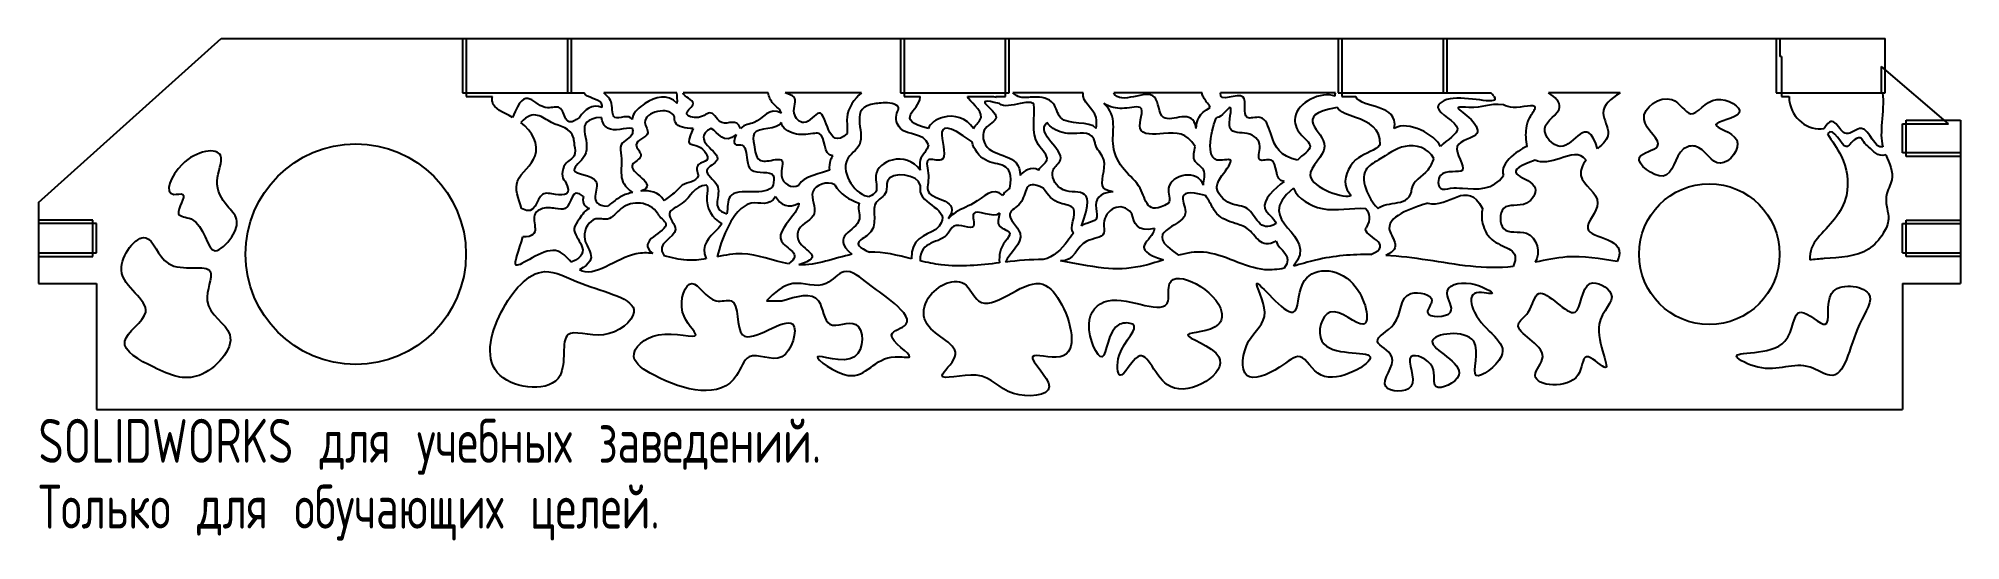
# Model space of a CAD drawing. Header units: millimetres. Extents: x -106 to 106, y -28 to 27.
import ezdxf

# ---------------------------------------------------------------- set-up
doc = ezdxf.new("R2010")
doc.units = ezdxf.units.MM
doc.styles.add('SLDTEXTSTYLE0', font='TXT', dxfattribs={"width": 0.7, "bigfont": 'bigfont'})

msp = doc.modelspace()

# ---------------------------------------------------------------- linework, layer by layer
at = {"color": 7, "linetype": 'Continuous', "lineweight": 25}
for p, q in [((-106, 8.93), (-85.86, 27)), ((-85.86, 27), (97.67, 27)), ((-59.22, 27), (-59.22, 21)), ((-58.82, 27), (-58.82, 20.6)), ((-47.62, 21), (-47.62, 27)), ((-47.22, 21), (-47.22, 27)), ((-10.92, 27), (-10.92, 21)), ((-10.52, 27), (-10.52, 20.6)), ((0.68, 20.6), (0.68, 27)), ((1.08, 21), (1.08, 27)), ((37.37, 27), (37.37, 21)), ((37.77, 27), (37.77, 20.6)), ((48.97, 21), (48.97, 27)), ((49.37, 21), (49.37, 27)), ((85.67, 27), (85.67, 21)), ((86.07, 27), (86.07, 25)), ((97.67, 21), (97.67, 27)), ((86.24, 25), (86.07, 25)), ((86.24, 25), (86.24, 20.6)), ((97.27, 21), (97.27, 23.9)), ((104.66, 17.6), (97.27, 23.9)), ((-59.22, 21), (-45.84, 21)), ((-58.82, 20.6), (-55.93, 20.6)), ((-35.59, 21), (-43.63, 21)), ((-25.51, 21), (-34.9, 21)), ((-15.21, 21), (-23.63, 21)), ((-10.92, 21), (1.08, 21)), ((-10.52, 20.6), (-8.74, 20.6)), ((-3.54, 20.6), (-0.65, 20.6)), ((-0.39, 20.6), (0.68, 20.6)), ((9.23, 21), (1.46, 21)), ((22.34, 21), (12.6, 21)), ((37.05, 21), (24.39, 21)), ((37.37, 21), (54.21, 21)), ((37.77, 20.6), (39.3, 20.6)), ((68.44, 21), (60.55, 21)), ((85.67, 21), (97.67, 21)), ((86.24, 20.6), (87.08, 20.6)), ((99.6, 17.6), (104.66, 17.6)), ((99.6, 14.4), (99.6, 17.6)), ((100, 14), (100, 18)), ((100, 18), (106, 18)), ((106, 18), (106, 0)), ((106, 14.4), (99.6, 14.4)), ((106, 14), (100, 14)), ((-106, 8.93), (-106, 0)), ((-100, 7), (-106, 7)), ((-99.6, 6.6), (-106, 6.6)), ((-100, 3), (-100, 7)), ((-99.6, 3.4), (-99.6, 6.6)), ((99.6, 6.6), (106, 6.6)), ((99.6, 3.4), (99.6, 6.6)), ((100, 3), (100, 7)), ((100, 7), (106, 7)), ((-106, 3.4), (-99.6, 3.4)), ((-106, 3), (-100, 3)), ((99.6, 3.4), (106, 3.4)), ((106, 3), (100, 3)), ((-106, 0), (-99.6, 0)), ((-99.6, 0), (-99.6, -13.89)), ((99.6, 0), (106, 0)), ((99.6, 0), (99.6, -13.89)), ((-25.7, -1.9), (-24.02, -1.9)), ((-99.6, -13.89), (99.6, -13.89))]:
    msp.add_line(p, q, dxfattribs=at)
for centre, radius in [((-71, 3.24), 12.15), ((78.29, 3.24), 7.75)]:
    msp.add_circle(centre, radius, dxfattribs=at)
for points, knots in [([(-46.34, 18.31), (-48.08, 16.86), (-47.72, 19.98), (-51.2, 18.64), (-52.2, 22.22), (-53.71, 18.31)], [0, 0, 0, 0, 0.323109, 0.474645, 1, 1, 1, 1]), ([(21.68, 17.09), (21.39, 19.47), (17.49, 16.56), (17.64, 22.56), (13.38, 19.54), (12.6, 21)], [0, 0, 0, 0, 0.3159818, 0.513415, 0.8862662, 0.8862662, 0.8862662, 0.8862662]), ([(37.01, 20.64), (35.49, 21.23), (31.95, 19.55), (32.9, 16.46), (35.03, 15.02), (33.42, 14.2), (32.88, 13.61)], [0, 0, 0, 0, 0.2331228, 0.314959, 0.3932814, 0.4826665, 0.4826665, 0.4826665, 0.4826665]), ([(-53.71, 18.31), (-54.73, 18.85), (-56, 19.33), (-55.97, 20.39), (-55.93, 20.6)], [0.49151627, 0.49151627, 0.49151627, 0.49151627, 0.49988801, 0.50188047, 0.50188047, 0.50188047, 0.50188047]), ([(-46.99, 16.05), (-47.31, 17.18), (-49.77, 17.38), (-51.33, 19.32), (-52.79, 17.74)], [0.0800523, 0.0800523, 0.0800523, 0.0800523, 0.5060265, 1, 1, 1, 1]), ([(-43.82, 19.4), (-43.82, 19.56), (-43.92, 20.38), (-45.5, 20.42), (-45.84, 21)], [0.5574742, 0.5574742, 0.5574742, 0.5574742, 0.611721, 0.861833, 0.861833, 0.861833, 0.861833]), ([(-40.52, 18.08), (-40.86, 18.72), (-42.93, 17.56), (-42.53, 19.98), (-43.27, 20.67), (-43.63, 21)], [0.0799451, 0.0799451, 0.0799451, 0.0799451, 0.3423493, 0.5629553, 0.7664366, 0.7664366, 0.7664366, 0.7664366]), ([(-35.83, 18.37), (-36.4, 19.63), (-40.16, 18.65), (-38.17, 16.25), (-40.88, 15.59), (-38.9, 13.96), (-42.27, 12.7), (-37.4, 10.91), (-39.55, 10.18)], [0.0363582, 0.0363582, 0.0363582, 0.0363582, 0.301484, 0.3917964, 0.5246322, 0.6227229, 0.7216776, 1, 1, 1, 1]), ([(-35.56, 19.83), (-36.62, 20.99), (-38.64, 20.35), (-40.38, 18.88), (-40.51, 18.16), (-40.52, 18.08)], [0, 0, 0, 0, 0.2567837, 0.3934226, 0.409274, 0.409274, 0.409274, 0.409274]), ([(-28.57, 17.09), (-28.99, 18.28), (-30.63, 16.88), (-31.72, 19.38), (-32.98, 17.97), (-35.2, 18.65), (-32.98, 20.01), (-34.79, 20.57), (-34.9, 21)], [0, 0, 0, 0, 0.2123151, 0.3647891, 0.5038714, 0.6370767, 0.7570829, 0.9112237, 0.9112237, 0.9112237, 0.9112237]), ([(-24.05, 18.78), (-25.4, 19.53), (-26.43, 17.49), (-28.1, 17.56), (-28.57, 17.09)], [0, 0, 0, 0, 0.1857417, 0.2764389, 0.2764389, 0.2764389, 0.2764389]), ([(-24.05, 18.78), (-24.16, 19.2), (-25.09, 19.72), (-25.42, 20.57), (-25.51, 21)], [0.5961449, 0.5961449, 0.5961449, 0.5961449, 0.6924569, 0.7828658, 0.7828658, 0.7828658, 0.7828658]), ([(-16.81, 16.52), (-19.06, 14.47), (-18.94, 20.88), (-21.41, 17.04), (-23.12, 18.82), (-22.1, 20.63), (-23.27, 20.86), (-23.63, 21)], [0, 0, 0, 0, 0.3041269, 0.439083, 0.5424924, 0.6639648, 0.7376944, 0.7376944, 0.7376944, 0.7376944]), ([(-13.65, 19.83), (-16.8, 19.44), (-13.88, 15.77), (-18.29, 13.21), (-15.78, 9.6), (-14.33, 9.6)], [0, 0, 0, 0, 0.425223, 0.59621, 1, 1, 1, 1]), ([(-15.21, 21), (-16.02, 20.35), (-17.12, 18.8), (-16.73, 17.1), (-16.81, 16.52)], [0.0268549, 0.0268549, 0.0268549, 0.0268549, 0.2374202, 0.3559674, 0.3559674, 0.3559674, 0.3559674]), ([(-7.84, 15.3), (-8.33, 16.66), (-10.95, 16.08), (-11.59, 18.42), (-10.92, 19.51), (-12.26, 20.04), (-13.15, 19.87), (-13.65, 19.83)], [0, 0, 0, 0, 0.2968077, 0.4404635, 0.493254, 0.5617773, 0.7113129, 0.7113129, 0.7113129, 0.7113129]), ([(-7.84, 17.09), (-11.74, 18.11), (-8.84, 18.95), (-8.74, 20.58), (-8.74, 20.6)], [0, 0, 0, 0, 0.3882516, 0.3923308, 0.3923308, 0.3923308, 0.3923308]), ([(-3.03, 15.6), (-8.74, 19.82), (-4.08, 12.49), (-8.45, 14.1), (-7.55, 11.76), (-8.67, 9.03), (-4.16, 9.31), (-5.65, 7.12)], [0, 0, 0, 0, 0.360698, 0.458402, 0.577293, 0.703088, 1, 1, 1, 1]), ([(-2.86, 17.09), (-2.6, 17.54), (-1.13, 18.61), (-3.38, 20.11), (-3.54, 20.6)], [0.5550482, 0.5550482, 0.5550482, 0.5550482, 0.6545559, 0.8519653, 0.8519653, 0.8519653, 0.8519653]), ([(0, 19.83), (-3.47, 20.67), (1.22, 18.47), (-2.02, 17.28), (-1.64, 13.58), (2.32, 14.42), (2.27, 11.91)], [0, 0, 0, 0, 0.284332, 0.422861, 0.569196, 1, 1, 1, 1]), ([(3.77, 19.83), (3.39, 20.03), (2.03, 19.81), (0.47, 19.41), (0, 19.83)], [0.5473958, 0.5473958, 0.5473958, 0.5473958, 0.6405304, 0.7816246, 0.7816246, 0.7816246, 0.7816246]), ([(10.65, 17.09), (9.96, 18), (6.58, 17.07), (6.15, 20.29), (4.01, 20.69), (2.4, 20.36), (1.73, 20.8), (1.46, 21)], [0, 0, 0, 0, 0.3104085, 0.4389282, 0.6102054, 0.7230835, 0.7944767, 0.7944767, 0.7944767, 0.7944767]), ([(4.3, 12.51), (4.53, 12.92), (5.88, 13.67), (3.07, 16.1), (4.02, 18.26), (3.77, 19.83)], [0.5268555, 0.5268555, 0.5268555, 0.5268555, 0.6122169, 0.7261335, 1, 1, 1, 1]), ([(10.65, 17.09), (10.71, 17.51), (10.87, 19.03), (9.07, 20), (9.23, 21)], [0.7140812, 0.7140812, 0.7140812, 0.7140812, 0.7744637, 0.933793, 0.933793, 0.933793, 0.933793]), ([(21.59, 15.11), (20.53, 16.68), (19.07, 16.62), (14.56, 16.21), (16.27, 19.66), (14.11, 19.31), (12.87, 19.21), (11.84, 19.63), (11.51, 19.83)], [0, 0, 0, 0, 0.2280811, 0.380068, 0.5125675, 0.5649546, 0.6827685, 0.7466819, 0.7466819, 0.7466819, 0.7466819]), ([(18.65, 8.85), (16.17, 7.36), (16.22, 10.44), (13.58, 12.41), (11.89, 15.72), (13.11, 18.45), (11.51, 19.83)], [0, 0, 0, 0, 0.286922, 0.468664, 0.665061, 1, 1, 1, 1]), ([(23.24, 19.4), (23, 19.87), (22.56, 20.25), (22.37, 20.84), (22.34, 21)], [0.75393054, 0.75393054, 0.75393054, 0.75393054, 0.82383091, 0.848367, 0.848367, 0.848367, 0.848367]), ([(31.4, 11.26), (30.24, 11.24), (30.98, 14.28), (28.18, 13.18), (29.14, 15.52), (27.47, 16.83), (24.66, 16.34), (26.2, 20.76), (24.43, 18.25), (23.97, 18.31), (23.96, 18.31)], [0, 0, 0, 0, 0.1412339, 0.2023053, 0.2783021, 0.3784745, 0.4777953, 0.5946626, 0.6871109, 0.689077, 0.689077, 0.689077, 0.689077]), ([(32.88, 13.61), (30.89, 14.03), (30.18, 15.45), (29.25, 18.78), (26.56, 17.69), (27.89, 22.12), (24.18, 19.78), (24.39, 21)], [0, 0, 0, 0, 0.3060373, 0.4581823, 0.5563039, 0.7178961, 0.9310798, 0.9310798, 0.9310798, 0.9310798]), ([(37.24, 19.4), (32.04, 18.47), (38.37, 15.75), (31.78, 11.26), (38.25, 9.3), (38.79, 9.72)], [0, 0, 0, 0, 0.385836, 0.635003, 1, 1, 1, 1]), ([(41.97, 15.3), (42.07, 17.12), (40.1, 18.11), (37.61, 18.85), (37.24, 19.4)], [0, 0, 0, 0, 0.3647581, 0.559401, 0.559401, 0.559401, 0.559401]), ([(54.53, 20.64), (55.3, 19.52), (50.54, 21.15), (47.18, 19.22), (52.07, 17.12), (49.31, 15.85), (48.64, 15.11)], [0, 0, 0, 0, 0.1562004, 0.2330961, 0.3508244, 0.452416, 0.452416, 0.452416, 0.452416]), ([(55.59, 19.7), (53.85, 19.89), (53.19, 19.16), (49.9, 19.6), (52.12, 18.25), (53.47, 16.04), (49.15, 15.72), (52.42, 11.6), (48.32, 12.88), (48.32, 10.13), (49.88, 10.6), (52.17, 10.4), (54.51, 10.26), (55.59, 11.91)], [0, 0, 0, 0, 0.153434, 0.200108, 0.26391, 0.343237, 0.445116, 0.551317, 0.65043, 0.706808, 0.751193, 0.802976, 1, 1, 1, 1]), ([(58.2, 15.11), (58.06, 15.76), (58.02, 17.01), (58.36, 18.24), (59.79, 20.08), (57.03, 19.15), (55.89, 19.53), (55.59, 19.7)], [0.3715307, 0.3715307, 0.3715307, 0.3715307, 0.4589018, 0.5210832, 0.5811377, 0.6999528, 0.7497247, 0.7497247, 0.7497247, 0.7497247]), ([(65.97, 14.86), (64.68, 18.91), (62.93, 13.03), (58.97, 17.42), (62.67, 19.08), (61.27, 20.6), (60.55, 21)], [0, 0, 0, 0, 0.2540148, 0.3828633, 0.5221137, 0.6235132, 0.6235132, 0.6235132, 0.6235132]), ([(68.44, 21), (67.43, 20.36), (65.9, 19.16), (67.7, 16.41), (66.58, 15.39), (65.97, 14.86)], [0.1683639, 0.1683639, 0.1683639, 0.1683639, 0.2765285, 0.3621904, 0.4417967, 0.4417967, 0.4417967, 0.4417967]), ([(74.15, 20.28), (72.86, 20.73), (69.2, 18.24), (74.28, 14.97), (68.87, 14.15), (74.32, 10.14), (74.43, 14.77), (77.57, 15.53), (79.1, 11.64), (82.99, 16.25), (76.97, 17.59), (83.49, 18.48), (78.47, 21.51), (76.37, 17.33), (75.05, 19.97), (74.15, 20.28)], [0, 0, 0, 0, 0.097188, 0.182937, 0.24257, 0.328022, 0.424664, 0.458778, 0.545296, 0.626139, 0.699266, 0.773589, 0.847982, 0.932498, 1, 1, 1, 1]), ([(87.08, 20.6), (87.09, 20.4), (87.22, 18.44), (89.11, 16.75), (90.97, 17.09)], [0.457673, 0.457673, 0.457673, 0.457673, 0.5128761, 1, 1, 1, 1]), ([(97.4, 21), (97.53, 20.04), (97.29, 17.57), (97.2, 15.93), (97.43, 15.08)], [0.96145752, 0.96145752, 0.96145752, 0.96145752, 0.96912898, 0.97674685, 0.97674685, 0.97674685, 0.97674685]), ([(-52.72, 8.26), (-53.05, 9.42), (-53.97, 11.38), (-50.16, 14.02), (-51.53, 16.81), (-52.79, 17.74)], [0.45855704, 0.45855704, 0.45855704, 0.45855704, 0.46802905, 0.47762555, 0.48891164, 0.48891164, 0.48891164, 0.48891164]), ([(-43.9, 18.31), (-47.36, 18.06), (-43.86, 15.01), (-48.13, 12.06), (-42.71, 11.93), (-45.62, 8.64), (-43.22, 8.53)], [0, 0, 0, 0, 0.401547, 0.5487, 0.752032, 1, 1, 1, 1]), ([(-40.48, 17.09), (-41.26, 17.2), (-43.06, 16.41), (-43.86, 17.81), (-43.9, 18.31)], [0, 0, 0, 0, 0.2986425, 0.4468982, 0.4468982, 0.4468982, 0.4468982]), ([(-40.48, 17.09), (-40.46, 16.91), (-40.37, 16.1), (-42.07, 15.62), (-41.35, 12.9), (-42.27, 11.28), (-40.48, 10.03)], [0.4746074, 0.4746074, 0.4746074, 0.4746074, 0.5100489, 0.6286157, 0.7098274, 1, 1, 1, 1]), ([(-33.8, 17.09), (-34.59, 17.06), (-35.79, 17.31), (-35.86, 18.13), (-35.83, 18.37)], [0.3942576, 0.3942576, 0.3942576, 0.3942576, 0.55755, 0.6155979, 0.6155979, 0.6155979, 0.6155979]), ([(-33.8, 17.09), (-34.8, 14.91), (-33.44, 15.98), (-31.61, 13.47), (-33.52, 13.31), (-33.41, 12.3), (-33.19, 11.91)], [0, 0, 0, 0, 0.1917223, 0.3301875, 0.4118733, 0.5077357, 0.5077357, 0.5077357, 0.5077357]), ([(-31.82, 17.09), (-34.19, 15.78), (-29.29, 14.06), (-33.2, 12.45), (-29.75, 10.52), (-32.03, 8.26), (-30.09, 7.7)], [0, 0, 0, 0, 0.351738, 0.495015, 0.678873, 1, 1, 1, 1]), ([(-24.05, 17.74), (-24.44, 16.87), (-27.46, 17.45), (-27.02, 15.1), (-26.8, 13.26), (-25.22, 13.58), (-23.53, 13.84), (-24.67, 11.33), (-22.94, 10.43), (-22.12, 10.83)], [0, 0, 0, 0, 0.252773, 0.347776, 0.486507, 0.60365, 0.673935, 0.806312, 1, 1, 1, 1]), ([(-18.38, 14.08), (-19.53, 14.1), (-19.02, 16.73), (-21.11, 16.45), (-22.52, 16.23), (-23.96, 17.13), (-24.05, 17.74)], [0, 0, 0, 0, 0.2018699, 0.2492519, 0.3930381, 0.5231579, 0.5231579, 0.5231579, 0.5231579]), ([(-2.86, 17.09), (-3.66, 18.21), (-5.64, 18.93), (-7.63, 17.68), (-7.84, 17.09)], [0, 0, 0, 0, 0.2091465, 0.3186492, 0.3186492, 0.3186492, 0.3186492]), ([(9.03, 6.33), (10.96, 11.44), (7.19, 8.64), (5.36, 12.42), (8.11, 14.29), (3.96, 16.44), (5.22, 17.74)], [0, 0, 0, 0, 0.403976, 0.56674, 0.668624, 1, 1, 1, 1]), ([(10.55, 15.5), (10.21, 16.86), (8.34, 16.28), (6.22, 16.76), (5.43, 17.48), (5.22, 17.74)], [0.0085997, 0.0085997, 0.0085997, 0.0085997, 0.1886914, 0.3306976, 0.3914472, 0.3914472, 0.3914472, 0.3914472]), ([(30.5, 6.63), (28.62, 5.45), (28.22, 8.65), (25.31, 8.54), (23.6, 10.32), (24.46, 11.92), (26.26, 14.08), (22.04, 12.7), (23.74, 18.04), (23.96, 18.31)], [0, 0, 0, 0, 0.2190225, 0.3283648, 0.4510351, 0.5355591, 0.6430149, 0.7244301, 0.9814421, 0.9814421, 0.9814421, 0.9814421]), ([(97.43, 15.08), (96.55, 14.69), (95.67, 18.34), (92.78, 15.25), (92.08, 19.07), (90.97, 17.09)], [0, 0, 0, 0, 0.390266, 0.611404, 1, 1, 1, 1]), ([(97.76, 14.17), (96.82, 13.93), (96.27, 14.84), (95.32, 15.46), (95.09, 16.18), (94.07, 15.9), (93.18, 14), (92.06, 17.42), (91.32, 16.5)], [0, 0, 0, 0, 0.278091, 0.372042, 0.430483, 0.524859, 0.679115, 1, 1, 1, 1]), ([(-85.9, 14.08), (-85.66, 13.46), (-86.83, 11.06), (-85.52, 8.83), (-83.77, 7.1), (-84.54, 5.02), (-87.42, 2.18), (-87.63, 7.38), (-91.44, 7.31), (-89.2, 10.22), (-92.42, 9.35), (-90.39, 14.42), (-86.27, 15.04), (-85.9, 14.08)], [0, 0, 0, 0, 0.097823, 0.201552, 0.261662, 0.332395, 0.415089, 0.56766, 0.619349, 0.695055, 0.729401, 0.848378, 1, 1, 1, 1]), ([(-46.99, 16.05), (-46.97, 15.81), (-46.89, 15.14), (-46.63, 13.87), (-48.3, 13.33), (-48.33, 11.54), (-47.91, 11.29)], [0.3458989, 0.3458989, 0.3458989, 0.3458989, 0.392845, 0.4715003, 0.5612543, 0.6798655, 0.6798655, 0.6798655, 0.6798655]), ([(-29.03, 16.43), (-29.29, 15.92), (-29.4, 15.16), (-27.98, 15.47), (-27.9, 13.77), (-27.48, 11.87), (-24.58, 12.65), (-24.94, 11.24), (-24.96, 10.83)], [0.3100139, 0.3100139, 0.3100139, 0.3100139, 0.3794184, 0.4050935, 0.5072405, 0.5734854, 0.7116462, 0.7717371, 0.7717371, 0.7717371, 0.7717371]), ([(-7.84, 15.3), (-7.9, 14.67), (-8.96, 13.94), (-8.78, 12.88), (-8.74, 12.51)], [0.4174469, 0.4174469, 0.4174469, 0.4174469, 0.5224868, 0.5832058, 0.5832058, 0.5832058, 0.5832058]), ([(1.13, 10.5), (1.69, 13.63), (-1.11, 12.44), (-2.83, 14.79), (-3.03, 15.6)], [0, 0, 0, 0, 0.3040755, 0.4568826, 0.4568826, 0.4568826, 0.4568826]), ([(12.55, 10.11), (12.12, 10.19), (10.65, 10.5), (12.25, 13.43), (10.74, 14.71), (10.57, 15.37), (10.55, 15.5)], [0.3161017, 0.3161017, 0.3161017, 0.3161017, 0.3752898, 0.5301029, 0.6159095, 0.6367911, 0.6367911, 0.6367911, 0.6367911]), ([(22.49, 10.83), (22.53, 11.41), (22.92, 12.6), (21.11, 13.49), (21.5, 14.58), (21.59, 15.11)], [0.5379495, 0.5379495, 0.5379495, 0.5379495, 0.6207221, 0.6931552, 0.7667406, 0.7667406, 0.7667406, 0.7667406]), ([(41.97, 15.3), (41.91, 15.23), (41.16, 14.49), (38.9, 14.09), (37.73, 11.06), (38.56, 9.96), (38.79, 9.72)], [0.4097997, 0.4097997, 0.4097997, 0.4097997, 0.4228221, 0.5694598, 0.7342992, 0.7831714, 0.7831714, 0.7831714, 0.7831714]), ([(47.9, 13.79), (47.28, 14.98), (44.63, 15.65), (42.32, 13.86), (39.17, 12.18), (40.99, 8.9), (41.78, 8.26)], [0, 0, 0, 0, 0.268497, 0.517981, 0.651211, 1, 1, 1, 1]), ([(91.32, 16.5), (91.82, 15.71), (93.3, 13.76), (93.9, 10.1), (91.83, 6.2), (89.22, 4.5), (89.38, 2.61)], [0.3777062, 0.3777062, 0.3777062, 0.3777062, 0.4899539, 0.6638877, 0.7792794, 1, 1, 1, 1]), ([(-18.38, 14.08), (-18.48, 13.93), (-18.75, 13.47), (-18.8, 12.9), (-18.75, 12.51)], [0.5484732, 0.5484732, 0.5484732, 0.5484732, 0.5850127, 0.6590254, 0.6590254, 0.6590254, 0.6590254]), ([(-8.74, 12.51), (-9.5, 13.49), (-11.5, 14.25), (-14.17, 12.3), (-13.23, 10.2), (-14.04, 9.74), (-14.33, 9.6)], [0, 0, 0, 0, 0.213641, 0.3676831, 0.4795583, 0.5335576, 0.5335576, 0.5335576, 0.5335576]), ([(47.9, 13.79), (47.73, 13.35), (47.25, 12.1), (45.5, 11.22), (45.49, 10.5), (45.49, 10.5)], [0.5087737, 0.5087737, 0.5087737, 0.5087737, 0.5634538, 0.6631692, 0.6631733, 0.6631733, 0.6631733, 0.6631733]), ([(59.08, 13.61), (54.41, 11.95), (60.43, 11.88), (58.1, 8.12), (55.15, 9.19), (55.13, 5.16), (58.93, 6.35), (59.76, 3.37), (59.08, 2.34)], [0, 0, 0, 0, 0.271195, 0.379113, 0.525263, 0.649403, 0.79483, 1, 1, 1, 1]), ([(64.7, 13.61), (63.99, 14.55), (62.01, 13.77), (59.76, 13.19), (59.08, 13.61)], [0, 0, 0, 0, 0.1478764, 0.2831759, 0.2831759, 0.2831759, 0.2831759]), ([(64.7, 13.61), (64.28, 13.06), (63.5, 11.29), (67.39, 9.27), (62.61, 4.74), (69.51, 5.1), (68.11, 2.43)], [0.4988348, 0.4988348, 0.4988348, 0.4988348, 0.5665273, 0.6978135, 0.8078317, 1, 1, 1, 1]), ([(97.76, 14.17), (98.14, 13.25), (98.88, 11.72), (97.64, 9.86), (97.87, 8.36), (98.18, 6.94), (97.44, 5.26), (95.34, 2.93), (92.12, 2.87), (89.9, 2.66), (89.38, 2.61)], [0.97943105, 0.97943105, 0.97943105, 0.97943105, 0.98749029, 0.99257066, 0.99671448, 1, 1.00472975, 1.01148865, 1.02561573, 1.03003294, 1.03003294, 1.03003294, 1.03003294]), ([(-47.91, 11.29), (-47.08, 9.68), (-48.55, 9.68), (-51.19, 10.32), (-51.06, 7.37), (-52.72, 8.26)], [0, 0, 0, 0, 0.358328, 0.563556, 1, 1, 1, 1]), ([(-45.89, 9.6), (-47.27, 10.78), (-47.09, 7.9), (-49.13, 8.31), (-50.23, 8.44), (-52.18, 7.34), (-50.26, 5.07), (-52.59, 5.15)], [0, 0, 0, 0, 0.300467, 0.408628, 0.557344, 0.660949, 1, 1, 1, 1]), ([(-32.27, 10.83), (-33.79, 10.75), (-34.04, 8.97), (-37.18, 7.89), (-34.44, 5.26), (-38.08, 4.51), (-36.99, 3.06)], [0, 0, 0, 0, 0.329159, 0.504593, 0.684183, 1, 1, 1, 1]), ([(-33.19, 11.91), (-33.5, 11.11), (-34.83, 11.27), (-35.67, 10.1), (-36.33, 9.67), (-36.8, 9.3), (-36.99, 9.13)], [0, 0, 0, 0, 0.1890229, 0.2802759, 0.3540415, 0.4102166, 0.4102166, 0.4102166, 0.4102166]), ([(-32.27, 10.83), (-32.13, 10.49), (-32.57, 8.71), (-31.73, 7.17), (-30.61, 6.58)], [0.6193739, 0.6193739, 0.6193739, 0.6193739, 0.7165901, 1, 1, 1, 1]), ([(-24.96, 10.83), (-25.63, 9.44), (-30.23, 11.2), (-29.94, 8.36), (-30.09, 7.7)], [0, 0, 0, 0, 0.3918361, 0.5462009, 0.5462009, 0.5462009, 0.5462009]), ([(-18.18, 10.88), (-19.01, 11.35), (-21.52, 10.46), (-19.58, 7.36), (-22.32, 6.5), (-22.33, 3.61), (-19.13, 3.05), (-22.12, 2.05)], [0.0629823, 0.0629823, 0.0629823, 0.0629823, 0.2569283, 0.4373347, 0.6187398, 0.7146864, 1, 1, 1, 1]), ([(-8.74, 10.83), (-8.9, 12), (-12.85, 12.58), (-12.23, 9.79), (-14.06, 9.01), (-13.67, 7.12), (-14.16, 4.9), (-16.74, 4.52), (-14.33, 3.47)], [0, 0, 0, 0, 0.301832, 0.390905, 0.517075, 0.646845, 0.771021, 1, 1, 1, 1]), ([(-8.74, 10.83), (-8.76, 10.58), (-8.96, 8.54), (-4.76, 8.08), (-7.01, 5.95)], [0.6758211, 0.6758211, 0.6758211, 0.6758211, 0.7155418, 1, 1, 1, 1]), ([(0.37, 9.72), (-0.71, 10.75), (-2.45, 8.69), (-4.7, 8.12), (-5.46, 7.32), (-5.65, 7.12)], [0, 0, 0, 0, 0.2786626, 0.4684125, 0.5334932, 0.5334932, 0.5334932, 0.5334932]), ([(4.83, 10.5), (2.57, 11.67), (3.36, 9.06), (0.25, 7.64), (3.63, 5.14), (1.08, 3.34), (0.65, 2.36)], [0, 0, 0, 0, 0.321563, 0.465418, 0.682501, 1, 1, 1, 1]), ([(22.73, 9.72), (18.83, 10.66), (23.44, 6.05), (15.38, 5.99), (19.75, 3.12)], [0, 0, 0, 0, 0.400436, 1, 1, 1, 1]), ([(22.49, 10.83), (21.98, 12.67), (17.73, 11.82), (18.89, 9.27), (18.65, 8.85)], [0, 0, 0, 0, 0.3243555, 0.4403737, 0.4403737, 0.4403737, 0.4403737]), ([(31.4, 11.26), (30.4, 10.45), (28.08, 8.5), (30.3, 7.25), (30.5, 6.63)], [0.0990098, 0.0990098, 0.0990098, 0.0990098, 0.3936858, 0.5636505, 0.5636505, 0.5636505, 0.5636505]), ([(-37.68, 7.7), (-38.58, 9.05), (-41.31, 9.32), (-42.92, 6.79), (-44.98, 7.51), (-46.77, 4.27), (-43.86, 2.84), (-46.34, 1.53)], [0, 0, 0, 0, 0.318632, 0.453421, 0.547044, 0.713392, 1, 1, 1, 1]), ([(-40.48, 10.03), (-40.92, 9.93), (-41.76, 9.67), (-42.57, 9.01), (-43.07, 8.63), (-43.22, 8.53)], [0.2417159, 0.2417159, 0.2417159, 0.2417159, 0.3257084, 0.4077725, 0.4408348, 0.4408348, 0.4408348, 0.4408348]), ([(-24.69, 9.6), (-25.39, 8.4), (-27.23, 9.44), (-29.16, 7.73), (-30.31, 5.65), (-30.88, 3.98), (-31.14, 2.96)], [0, 0, 0, 0, 0.281155, 0.48177, 0.684329, 1, 1, 1, 1]), ([(-22.12, 8.85), (-22.17, 8.44), (-22.91, 7.13), (-25.69, 4.42), (-21.54, 3.26), (-23.29, 2.19)], [0.4244088, 0.4244088, 0.4244088, 0.4244088, 0.5171327, 0.7621112, 1, 1, 1, 1]), ([(-15.46, 8.85), (-15.69, 8.4), (-14.51, 5.81), (-18.81, 5.36), (-16.27, 3.23)], [0.6162961, 0.6162961, 0.6162961, 0.6162961, 0.7238363, 1, 1, 1, 1]), ([(1.13, 10.5), (0.97, 10.36), (0.64, 10.15), (0.44, 9.86), (0.37, 9.72)], [0.30185553, 0.30185553, 0.30185553, 0.30185553, 0.3483196, 0.38636353, 0.38636353, 0.38636353, 0.38636353]), ([(8.15, 5.54), (7.6, 6.06), (9.1, 8.52), (6.17, 8.76), (5.34, 9.72), (4.83, 10.5)], [0, 0, 0, 0, 0.1620601, 0.2541365, 0.4030494, 0.4030494, 0.4030494, 0.4030494]), ([(14.6, 7.7), (13.44, 9.26), (11.05, 7.79), (11.84, 5.02), (8.5, 4.98), (8.33, 2.44), (6.71, 2.49)], [0, 0, 0, 0, 0.372065, 0.471788, 0.660277, 1, 1, 1, 1]), ([(12.55, 10.11), (10.93, 9.98), (10.38, 9.01), (10.95, 6.93), (9.77, 6.72), (9.21, 6.45), (9.03, 6.33)], [0, 0, 0, 0, 0.2499378, 0.3502924, 0.4479549, 0.5040369, 0.5040369, 0.5040369, 0.5040369]), ([(30.5, 4.67), (28.79, 3.67), (28.15, 5.98), (25.74, 6.69), (24.02, 7.32), (23.34, 8.75), (22.87, 9.43), (22.73, 9.72)], [0, 0, 0, 0, 0.1840181, 0.254092, 0.3661524, 0.4332106, 0.4817926, 0.4817926, 0.4817926, 0.4817926]), ([(32.42, 10.5), (32.96, 9.3), (35.92, 7.55), (38.78, 8.42), (40.39, 8.26)], [0.6204181, 0.6204181, 0.6204181, 0.6204181, 0.7893128, 1, 1, 1, 1]), ([(47.23, 8.85), (46.16, 8.51), (40.69, 6.96), (44.63, 3.9), (42.6, 3.11)], [0, 0, 0, 0, 0.608585, 1, 1, 1, 1]), ([(-45.22, 8.26), (-45.69, 8.13), (-46.23, 7.21), (-47.77, 5.29), (-44.53, 3.52), (-47.23, 2.35)], [0.5708407, 0.5708407, 0.5708407, 0.5708407, 0.6724124, 0.747794, 1, 1, 1, 1]), ([(-37.68, 7.7), (-37.5, 7.29), (-35.25, 6.01), (-40.17, 4.77), (-38.25, 3.31)], [0.5542958, 0.5542958, 0.5542958, 0.5542958, 0.6788595, 1, 1, 1, 1]), ([(-30.61, 6.58), (-30.77, 6.36), (-31.77, 5.22), (-33.05, 4.26), (-32.35, 2.73)], [0.644389, 0.644389, 0.644389, 0.644389, 0.7088409, 1, 1, 1, 1]), ([(0.01, 7.76), (-0.61, 7.09), (-3.59, 8.89), (-2.25, 5.38), (-5.05, 7), (-6, 4.18), (-8.85, 4.86), (-8.74, 2.5)], [0.0600814, 0.0600814, 0.0600814, 0.0600814, 0.2734031, 0.3845252, 0.5622743, 0.6433577, 1, 1, 1, 1]), ([(0.01, 7.76), (0.01, 7.74), (-0.09, 7.2), (-0.47, 6.13), (1.61, 5.76), (0.11, 4.16), (-0.08, 3.17), (0, 2.28)], [0.5297686, 0.5297686, 0.5297686, 0.5297686, 0.5339891, 0.6357598, 0.7388424, 0.8127985, 1, 1, 1, 1]), ([(53.28, 8.26), (53.15, 7.74), (53.18, 6.36), (54.58, 3.89), (57.56, 3.82), (56.64, 1.88)], [0.5638732, 0.5638732, 0.5638732, 0.5638732, 0.6534657, 0.7805319, 1, 1, 1, 1]), ([(-94.17, -3.15), (-94.38, -4.2), (-98.38, -6.57), (-92.68, -9.61), (-88.29, -11.4), (-82.82, -5.49), (-88.61, -2.83), (-85.6, 2.84), (-92.36, 0.54), (-93.74, 7.12), (-99.05, 0.55), (-93.88, -1.74), (-94.17, -3.15)], [0, 0, 0, 0, 0.088028, 0.1835078, 0.2962722, 0.4207626, 0.5208241, 0.5926258, 0.6975937, 0.7818819, 0.8809965, 1, 1, 1, 1]), ([(-47.23, 2.35), (-47.74, 2.91), (-49.39, 4.84), (-54.63, 0.25), (-52.93, 3.68), (-52.59, 5.15)], [0.42226807, 0.42226807, 0.42226807, 0.42226807, 0.42828248, 0.44143989, 0.4510709, 0.4510709, 0.4510709, 0.4510709]), ([(8.15, 5.54), (7.92, 5.26), (7.08, 4.01), (5.97, 2.92), (4.83, 2.64)], [0.6088565, 0.6088565, 0.6088565, 0.6088565, 0.7030282, 1, 1, 1, 1]), ([(40.96, 3.19), (43.74, 4.36), (39.93, 5.3), (40.42, 6.11), (40.43, 6.13)], [0, 0, 0, 0, 0.3358923, 0.3455572, 0.3455572, 0.3455572, 0.3455572]), ([(-38.25, 3.31), (-38.85, 3.39), (-41.64, 3.46), (-44.69, 0.51), (-46.34, 1.53)], [0.39523978, 0.39523978, 0.39523978, 0.39523978, 0.40033975, 0.41878402, 0.41878402, 0.41878402, 0.41878402]), ([(-32.35, 2.73), (-33.07, 2.61), (-34.63, 2.44), (-36.16, 2.86), (-36.99, 3.06)], [0.37830467, 0.37830467, 0.37830467, 0.37830467, 0.3844279, 0.39164532, 0.39164532, 0.39164532, 0.39164532]), ([(-23.29, 2.19), (-24.99, 2.5), (-27.58, 3.62), (-30.22, 3.14), (-31.14, 2.96)], [0.3523428, 0.3523428, 0.3523428, 0.3523428, 0.36704741, 0.37486819, 0.37486819, 0.37486819, 0.37486819]), ([(0, 2.28), (-2.15, 2.03), (-5.08, 1.7), (-7.98, 2.32), (-8.74, 2.5)], [0.28562507, 0.28562507, 0.28562507, 0.28562507, 0.30384851, 0.31042905, 0.31042905, 0.31042905, 0.31042905]), ([(18.1, 2.62), (17.24, 2.34), (15.07, 1.63), (11.21, 1.53), (8.31, 2.28), (6.71, 2.49)], [0.23403981, 0.23403981, 0.23403981, 0.23403981, 0.24145334, 0.2528112, 0.26654844, 0.26654844, 0.26654844, 0.26654844]), ([(31.4, 1.68), (30.69, 1.55), (27.69, 1.23), (23.85, 3.91), (20.67, 3.37), (19.75, 3.12)], [0.19507795, 0.19507795, 0.19507795, 0.19507795, 0.20122777, 0.22122367, 0.22923323, 0.22923323, 0.22923323, 0.22923323]), ([(40.96, 3.19), (38.91, 3.23), (36.06, 3.01), (33.23, 2.13), (32.42, 1.92)], [0.16784594, 0.16784594, 0.16784594, 0.16784594, 0.18516333, 0.19214097, 0.19214097, 0.19214097, 0.19214097]), ([(56.64, 1.88), (53.53, 1.48), (48.84, 2.41), (44.14, 3.01), (42.6, 3.11)], [0.12342353, 0.12342353, 0.12342353, 0.12342353, 0.15013693, 0.16320552, 0.16320552, 0.16320552, 0.16320552]), ([(68.11, 2.43), (66.26, 2.72), (63.22, 3.26), (60.24, 2.59), (59.08, 2.34)], [0.09059761, 0.09059761, 0.09059761, 0.09059761, 0.10638969, 0.11641037, 0.11641037, 0.11641037, 0.11641037]), ([(-54.95, -3.15), (-56.22, -5.64), (-57.47, -11.21), (-46.85, -12.35), (-48.9, -4.18), (-43.46, -6.67), (-37.98, -2.06), (-45.81, -0.51), (-50.86, 2.53), (-53.76, -0.82), (-54.95, -3.15)], [0, 0, 0, 0, 0.1594824, 0.3111099, 0.4151884, 0.5052793, 0.6012038, 0.7512689, 0.8503963, 1, 1, 1, 1]), ([(-40.32, -8.06), (-40.23, -8.86), (-36.12, -11.54), (-29.62, -13.07), (-27.79, -6.92), (-23.46, -9.7), (-21.28, -1.54), (-29.77, -8.8), (-28.43, -1.15), (-31.99, -2.52), (-34, 1.72), (-35.91, -3.27), (-31.9, -6.67), (-37.82, -4.62), (-40.43, -7.09), (-40.32, -8.06)], [0, 0, 0, 0, 0.0598775, 0.2406213, 0.2898283, 0.360651, 0.4354816, 0.5476074, 0.6261227, 0.6581752, 0.7235653, 0.7893122, 0.8466018, 0.9280479, 1, 1, 1, 1]), ([(-24.02, -1.9), (-22.36, -1.39), (-19.51, -0.52), (-19.38, -5.61), (-14.89, -3.15), (-14.92, -9.93), (-22.46, -6.7), (-15.18, -12.07), (-13.64, -7.49), (-8.48, -8.5), (-13.57, -5.55), (-8.94, -4.55), (-12.29, -1.51), (-14.23, -0.28), (-17.09, 2.19), (-19.32, -0.95), (-22.95, 0.79), (-24.8, -1.02), (-25.7, -1.9)], [0, 0, 0, 0, 0.077442, 0.132419, 0.186845, 0.255061, 0.33317, 0.408985, 0.515193, 0.545516, 0.605069, 0.642677, 0.701104, 0.7614, 0.818465, 0.863409, 0.933929, 1, 1, 1, 1]), ([(-8.02, -1.9), (-8.47, -2.76), (-8.5, -5.47), (-3.06, -7.05), (-7.94, -11.13), (-1.21, -9.16), (0.32, -12.73), (7.72, -12.29), (1.69, -7.02), (9.22, -9.39), (7.52, -2.46), (3.62, 1.7), (-1.79, -4.36), (-3.96, 1.43), (-7.24, -0.4), (-8.02, -1.9)], [0, 0, 0, 0, 0.049765, 0.1403048, 0.1881295, 0.2603597, 0.3483676, 0.4251591, 0.4975173, 0.5556913, 0.6741385, 0.7295966, 0.8650031, 0.9130399, 1, 1, 1, 1]), ([(11.97, -1.9), (10.77, -2.15), (8.95, -4.22), (11.85, -10.5), (11.88, -4.13), (16.11, -4.44), (12.74, -6.97), (13.09, -11.51), (16.03, -5.52), (17.96, -14.51), (27.89, -8.12), (18.12, -5.28), (24.23, -5.41), (25.05, -1.32), (18.03, 2.48), (19.26, -4.39), (14.36, -1.41), (11.97, -1.9)], [0, 0, 0, 0, 0.058676, 0.126524, 0.197986, 0.223357, 0.289055, 0.327781, 0.377516, 0.463406, 0.573734, 0.64731, 0.710242, 0.734526, 0.849814, 0.883414, 1, 1, 1, 1]), ([(27.48, -6.36), (26.78, -7.62), (26.35, -11.36), (30.67, -9.64), (33.46, -7.07), (35.41, -12.22), (44.8, -6.62), (34.1, -8.5), (36.11, -1.26), (41.48, -6.72), (39.7, 1.82), (32.64, 1.93), (33.25, -5.8), (26.75, 2.61), (30.3, -3.94), (28.16, -5.13), (27.48, -6.36)], [0, 0, 0, 0, 0.065573, 0.130557, 0.175193, 0.229247, 0.33028, 0.427882, 0.486304, 0.553825, 0.634695, 0.731573, 0.789652, 0.878707, 0.935862, 1, 1, 1, 1]), ([(45.38, -1.09), (44.06, -1.48), (44.73, -4.49), (40.45, -6.3), (44.76, -8.06), (40.79, -11.85), (47.01, -12.18), (43.92, -6.95), (48.55, -8.74), (47.3, -12.38), (53.27, -9.55), (44.18, -5.93), (54.28, -4.66), (51.14, -11.87), (57.77, -6.89), (52.52, -5.04), (51.64, -0.47), (55.62, -1.6), (51.73, 0.65), (48.4, -0.52), (50.97, -3.74), (46.24, -3.8), (48.56, -1.35), (46.21, -0.85), (45.38, -1.09)], [0, 0, 0, 0, 0.059005, 0.098368, 0.13361, 0.18468, 0.227057, 0.277042, 0.317085, 0.350023, 0.392648, 0.464836, 0.534228, 0.59127, 0.643301, 0.73012, 0.76134, 0.790527, 0.82915, 0.87255, 0.904301, 0.942714, 0.962971, 1, 1, 1, 1]), ([(58.3, -3.15), (57.92, -3.71), (55.82, -5.09), (61.47, -7.2), (57.4, -11.18), (64.44, -11.86), (64.2, -6.94), (68.42, -11.17), (64.45, -4.1), (68.94, -1.44), (64.09, 1.3), (64.29, -5.84), (59.28, 0.78), (58.84, -2.38), (58.3, -3.15)], [0, 0, 0, 0, 0.0439189, 0.1583894, 0.2150424, 0.3358318, 0.3937729, 0.4515635, 0.5736252, 0.6668643, 0.7324417, 0.8236705, 0.9392221, 1, 1, 1, 1]), ([(88.4, -3.15), (87.5, -3.13), (87.82, -8.47), (79.01, -7.09), (85.17, -10.29), (88.22, -8.12), (93.18, -11.54), (93.85, -5.29), (97.44, -0.49), (90.37, 0.44), (92.21, -6.26), (89.14, -3.16), (88.4, -3.15)], [0, 0, 0, 0, 0.090545, 0.228135, 0.2927, 0.434637, 0.492841, 0.653102, 0.740267, 0.840638, 0.926043, 1, 1, 1, 1])]:
    msp.add_open_spline(points, degree=3, knots=knots, dxfattribs=at)
for points in [[(-43.82, 19.4), (-44.93, 19.84), (-45.77, 19.14), (-46.34, 18.31)], [(-35.56, 19.83), (-35.5, 20.24), (-35.54, 20.62), (-35.59, 21)], [(-0.65, 20.6), (-0.56, 20.58), (-0.47, 20.57), (-0.37, 20.55)], [(-0.37, 20.55), (-0.38, 20.57), (-0.38, 20.58), (-0.39, 20.6)], [(21.68, 17.09), (21.74, 17.96), (21.99, 18.74), (23.24, 19.4)], [(37.01, 20.64), (37.02, 20.76), (37.03, 20.88), (37.05, 21)], [(43.54, 17.09), (44.06, 19.89), (39.98, 19.19), (39.3, 20.6)], [(54.53, 20.64), (54.42, 20.76), (54.31, 20.88), (54.21, 21)], [(-29.03, 16.43), (-30.44, 15.17), (-30.99, 16.69), (-31.82, 17.09)], [(48.64, 15.11), (48.06, 16.39), (45.08, 18.02), (43.54, 17.09)], [(58.2, 15.11), (57.61, 14.92), (54.96, 13.32), (55.59, 11.91)], [(4.3, 12.51), (3.48, 12.91), (2.77, 12.48), (2.27, 11.91)], [(-18.75, 12.51), (-19.48, 12.11), (-21.72, 11.89), (-22.12, 10.83)], [(-18.18, 10.88), (-17.57, 9.9), (-16.57, 9.19), (-15.46, 8.85)], [(47.23, 8.85), (49.57, 8.21), (51.56, 11.61), (53.28, 8.26)], [(-45.89, 9.6), (-46, 9.07), (-46.02, 8.56), (-45.22, 8.26)], [(-36.99, 9.13), (-37.58, 10.13), (-38.56, 10.28), (-39.55, 10.18)], [(-24.69, 9.6), (-24.24, 8.7), (-23.24, 8.21), (-22.12, 8.85)], [(32.42, 10.5), (27.58, 6.65), (35.56, 5.57), (32.42, 1.92)], [(41.78, 8.26), (42.63, 9.23), (45.43, 8.29), (45.49, 10.5)], [(17.09, 6.06), (15.18, 5.66), (14.82, 6.63), (14.6, 7.7)], [(40.39, 8.26), (40.82, 7.73), (40.99, 7.08), (40.43, 6.13)], [(-7.01, 5.95), (-8.26, 5.25), (-9.79, 4.98), (-9.7, 2.74)], [(17.09, 6.06), (16.89, 4.58), (14.03, 3.88), (18.1, 2.62)], [(30.5, 4.67), (30.78, 3.67), (32.53, 3.14), (31.4, 1.68)], [(-16.27, 3.23), (-18.22, 2.81), (-20.18, 1.99), (-22.12, 2.05)], [(-9.7, 2.74), (-11.25, 3.12), (-12.79, 3.5), (-14.33, 3.47)], [(4.83, 2.64), (3.44, 2.66), (2.05, 2.52), (0.65, 2.36)]]:
    msp.add_open_spline(points, degree=3, dxfattribs=at)

# ---------------------------------------------------------------- texts
at = {"color": 7, "linetype": 'Continuous', "char_height": 4.8336, "attachment_point": 1, "style": 'SLDTEXTSTYLE0'}
for s, insert in [('SOLIDWORKS для учебных заведений.', (-106, -14.91)), ('Только для обучающих целей.', (-106, -22.16))]:
    msp.add_mtext(s, dxfattribs=dict(at, insert=insert))

doc.saveas('drawing.dxf')
